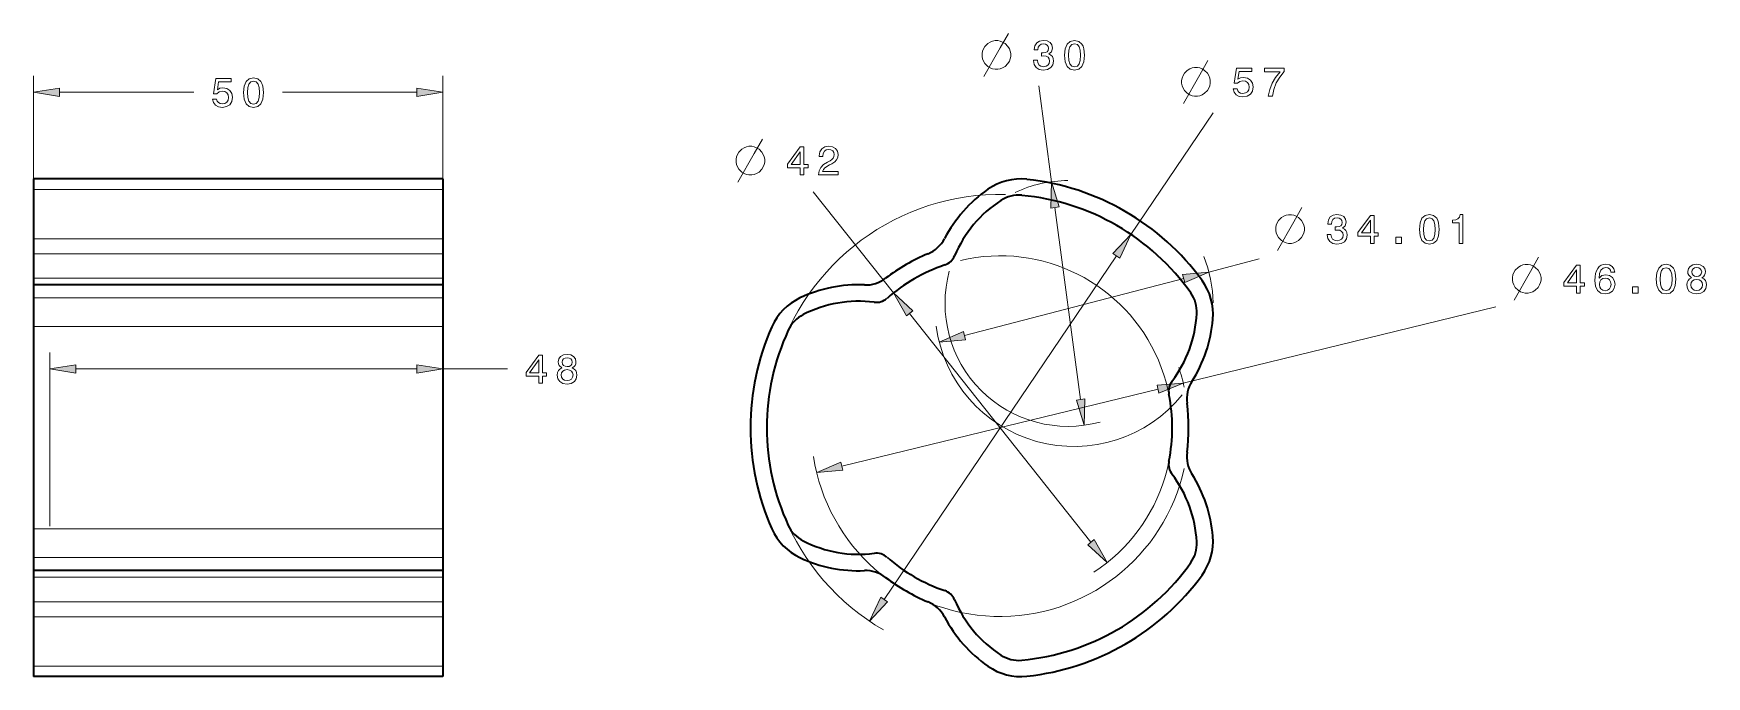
# Model space of a CAD drawing. Extents: x 71 to 275, y 83 to 162.
import ezdxf

# ---------------------------------------------------------------- set-up
doc = ezdxf.new("R2010")
doc.units = 0

msp = doc.modelspace()

# ---------------------------------------------------------------- linework, layer by layer
at = {"color": 3, "lineweight": 13}
for p, q in [((70.77, 129.14), (70.77, 156.76)), ((120.77, 129.14), (120.77, 156.76)), ((72.77, 101.8), (72.77, 122.98)), ((120.77, 101.8), (120.77, 122.98)), ((75.95, 120.98), (117.6, 120.98))]:
    msp.add_line(p, q, dxfattribs=at)
at = {"color": 7, "lineweight": 13, "ltscale": 0.294919}
msp.add_line((193.52, 155.53), (195.09, 143.83), dxfattribs=at)
at = {"color": 3, "lineweight": 13, "ltscale": 0.410174}
for p, q in [((73.95, 154.76), (90.35, 154.76)), ((101.19, 154.76), (117.6, 154.76))]:
    msp.add_line(p, q, dxfattribs=at)
at = {"color": 7, "lineweight": 13, "ltscale": 0.447821}
msp.add_line((204.79, 137.41), (214.82, 152.25), dxfattribs=at)
at = {"color": 7, "lineweight": 35, "ltscale": 0.031604}
for p, q in [((70.77, 144.17), (70.77, 142.9)), ((120.77, 144.17), (120.77, 142.9)), ((70.77, 84.69), (70.77, 83.42)), ((120.77, 84.69), (120.77, 83.42))]:
    msp.add_line(p, q, dxfattribs=at)
at = {"color": 7, "lineweight": 35}
for p, q in [((120.77, 144.17), (70.77, 144.17)), ((120.77, 131.24), (70.77, 131.24)), ((70.77, 126.14), (70.77, 101.45)), ((120.77, 126.14), (120.77, 101.45)), ((120.77, 96.35), (70.77, 96.35)), ((120.77, 83.42), (70.77, 83.42))]:
    msp.add_line(p, q, dxfattribs=at)
at = {"color": 7, "lineweight": 13}
for p, q in [((120.77, 142.9), (70.77, 142.9)), ((195.51, 140.69), (198.64, 117.25)), ((120.77, 136.88), (70.77, 136.88)), ((120.77, 135.05), (70.77, 135.05)), ((174.64, 92.81), (203.01, 134.78)), ((120.77, 132.05), (70.77, 132.05)), ((184.46, 125.04), (211.23, 132.01)), ((120.77, 129.65), (70.77, 129.65)), ((177.75, 127.76), (199.9, 99.83)), ((211.18, 119.25), (249.33, 128.56)), ((120.77, 126.14), (70.77, 126.14)), ((169.5, 109.09), (208.09, 118.5)), ((120.77, 101.45), (70.77, 101.45)), ((120.77, 97.94), (70.77, 97.94)), ((120.77, 95.54), (70.77, 95.54)), ((120.77, 92.54), (70.77, 92.54)), ((120.77, 90.71), (70.77, 90.71)), ((120.77, 84.69), (70.77, 84.69))]:
    msp.add_line(p, q, dxfattribs=at)
at = {"color": 7, "lineweight": 35, "ltscale": 0.150557}
for p, q in [((70.77, 142.9), (70.77, 136.88)), ((120.77, 142.9), (120.77, 136.88)), ((70.77, 90.71), (70.77, 84.69)), ((120.77, 90.71), (120.77, 84.69))]:
    msp.add_line(p, q, dxfattribs=at)
at = {"color": 7, "lineweight": 13, "ltscale": 0.394749}
msp.add_line((165.97, 142.62), (175.78, 130.25), dxfattribs=at)
at = {"color": 7, "lineweight": 35, "ltscale": 0.045845}
for p, q in [((70.77, 136.88), (70.77, 135.05)), ((120.77, 136.88), (120.77, 135.05)), ((70.77, 92.54), (70.77, 90.71)), ((120.77, 92.54), (120.77, 90.71))]:
    msp.add_line(p, q, dxfattribs=at)
at = {"color": 7, "lineweight": 35, "ltscale": 0.074829}
for p, q in [((70.77, 135.05), (70.77, 132.05)), ((120.77, 135.05), (120.77, 132.05)), ((70.77, 95.54), (70.77, 92.54)), ((120.77, 95.54), (120.77, 92.54))]:
    msp.add_line(p, q, dxfattribs=at)
at = {"color": 7, "lineweight": 13, "ltscale": 0.158333}
msp.add_line((214.3, 132.81), (220.43, 134.4), dxfattribs=at)
at = {"color": 7, "lineweight": 35, "ltscale": 0.020639}
msp.add_line((70.77, 132.05), (70.77, 131.23), dxfattribs=at)
at = {"color": 7, "lineweight": 35, "ltscale": 0.039912}
for p, q in [((70.77, 131.24), (70.77, 129.65)), ((120.77, 131.24), (120.77, 129.65))]:
    msp.add_line(p, q, dxfattribs=at)
at = {"color": 7, "lineweight": 35, "ltscale": 0.020224}
msp.add_line((120.77, 132.05), (120.77, 131.24), dxfattribs=at)
at = {"color": 7, "lineweight": 35, "ltscale": 0.087775}
for p, q in [((70.77, 129.65), (70.77, 126.14)), ((120.77, 129.65), (120.77, 126.14)), ((70.77, 101.45), (70.77, 97.94)), ((120.77, 101.45), (120.77, 97.94))]:
    msp.add_line(p, q, dxfattribs=at)
at = {"color": 3, "lineweight": 13, "ltscale": 0.197003}
msp.add_line((120.77, 120.98), (128.65, 120.98), dxfattribs=at)
at = {"color": 7, "lineweight": 35, "ltscale": 0.039911}
for p, q in [((70.77, 97.94), (70.77, 96.35)), ((120.77, 97.94), (120.77, 96.35))]:
    msp.add_line(p, q, dxfattribs=at)
at = {"color": 7, "lineweight": 35, "ltscale": 0.020247}
msp.add_line((70.77, 96.35), (70.77, 95.54), dxfattribs=at)
at = {"color": 7, "lineweight": 35, "ltscale": 0.020239}
msp.add_line((120.77, 96.35), (120.77, 95.54), dxfattribs=at)
at = {"color": 7, "lineweight": 13}
for points in [[(186.84, 156.68), (188.83, 160.18), (189.82, 161.93)], [(211.2, 153.4), (213.19, 156.9), (214.18, 158.65)], [(156.8, 143.78), (158.78, 147.28), (159.78, 149.03)], [(222.69, 135.43), (224.68, 138.93), (225.67, 140.68)], [(251.6, 129.36), (253.58, 132.86), (254.57, 134.61)]]:
    msp.add_lwpolyline(points, dxfattribs=at)
for points in [[(188.54, 161.06), (188.19, 161.06), (187.89, 161), (187.6, 160.88), (187.31, 160.71), (186.96, 160.36), (186.79, 160.07), (186.67, 159.78), (186.61, 159.48), (186.61, 159.13), (186.67, 158.84), (186.79, 158.55), (186.96, 158.26), (187.31, 157.91), (187.6, 157.73), (187.89, 157.62), (188.19, 157.56), (188.54, 157.56), (188.83, 157.62), (189.12, 157.73), (189.41, 157.91), (189.76, 158.26), (189.94, 158.55), (190.05, 158.84), (190.11, 159.13), (190.11, 159.48), (190.05, 159.78), (189.94, 160.07), (189.76, 160.36), (189.41, 160.71), (189.12, 160.88), (188.83, 161)], [(192.9, 158.66), (192.9, 158.62), (192.98, 158.14), (193.22, 157.78), (193.59, 157.54), (194.08, 157.46), (194.61, 157.54), (195, 157.77), (195.25, 158.12), (195.34, 158.57), (195.3, 158.87), (195.19, 159.11), (195.01, 159.3), (194.77, 159.44), (195.1, 159.71), (195.21, 160.14), (195.14, 160.53), (194.92, 160.83), (194.57, 161.02), (194.08, 161.08), (193.63, 161), (193.28, 160.78), (193.05, 160.43), (192.98, 159.96), (192.98, 159.92), (193.43, 159.92), (193.47, 160.25), (193.6, 160.48), (193.81, 160.62), (194.11, 160.67), (194.37, 160.63), (194.56, 160.52), (194.68, 160.35), (194.72, 160.12), (194.68, 159.87), (194.56, 159.71), (194.35, 159.61), (194.06, 159.58), (193.86, 159.58), (193.86, 159.18), (194.11, 159.19), (194.43, 159.15), (194.66, 159.03), (194.8, 158.83), (194.86, 158.57), (194.8, 158.28), (194.65, 158.06), (194.42, 157.93), (194.11, 157.88), (193.8, 157.93), (193.56, 158.08), (193.42, 158.33), (193.36, 158.66)], [(196.69, 159.27), (196.77, 158.48), (197, 157.91), (197.38, 157.57), (197.91, 157.46), (198.42, 157.57), (198.8, 157.91), (199.03, 158.48), (199.12, 159.27), (199.03, 160.06), (198.94, 160.37), (198.8, 160.63), (198.42, 160.97), (197.91, 161.08), (197.38, 160.97), (197, 160.62), (196.77, 160.06)], [(197.17, 159.27), (197.21, 159.88), (197.34, 160.32), (197.57, 160.58), (197.91, 160.67), (198.24, 160.58), (198.46, 160.32), (198.59, 159.88), (198.63, 159.27), (198.59, 158.65), (198.46, 158.22), (198.24, 157.96), (197.91, 157.87), (197.57, 157.96), (197.34, 158.22), (197.21, 158.65)], [(212.9, 157.78), (212.55, 157.78), (212.25, 157.72), (211.96, 157.6), (211.67, 157.43), (211.32, 157.08), (211.15, 156.79), (211.03, 156.49), (210.97, 156.2), (210.97, 155.85), (211.03, 155.56), (211.15, 155.27), (211.32, 154.98), (211.67, 154.63), (211.96, 154.45), (212.25, 154.34), (212.55, 154.28), (212.9, 154.28), (213.19, 154.34), (213.48, 154.45), (213.77, 154.63), (214.12, 154.98), (214.3, 155.27), (214.41, 155.56), (214.47, 155.85), (214.47, 156.2), (214.41, 156.49), (214.3, 156.79), (214.12, 157.08), (213.77, 157.43), (213.48, 157.6), (213.19, 157.72)], [(217.28, 155.19), (217.39, 154.78), (217.64, 154.45), (218, 154.25), (218.46, 154.18), (218.97, 154.27), (219.37, 154.52), (219.62, 154.91), (219.72, 155.41), (219.63, 155.88), (219.39, 156.25), (219.01, 156.49), (218.52, 156.57), (218.15, 156.51), (217.85, 156.35), (217.99, 157.29), (219.53, 157.29), (219.53, 157.7), (217.66, 157.7), (217.38, 155.85), (217.78, 155.85), (218.07, 156.08), (218.45, 156.17), (218.77, 156.11), (219.02, 155.95), (219.17, 155.71), (219.23, 155.39), (219.17, 155.07), (219.01, 154.82), (218.77, 154.67), (218.45, 154.61), (218.18, 154.65), (217.97, 154.76), (217.82, 154.94), (217.75, 155.19)], [(221.56, 154.28), (222.07, 154.28), (222.24, 155.11), (222.53, 155.89), (222.95, 156.61), (223.49, 157.28), (223.49, 157.7), (221.08, 157.7), (221.08, 157.24), (223, 157.24), (222.45, 156.56), (222.03, 155.85), (221.74, 155.1)], [(158.49, 148.16), (158.14, 148.16), (157.85, 148.1), (157.56, 147.98), (157.27, 147.81), (156.92, 147.46), (156.74, 147.16), (156.63, 146.87), (156.57, 146.58), (156.57, 146.23), (156.63, 145.94), (156.74, 145.65), (156.92, 145.36), (157.27, 145.01), (157.56, 144.83), (157.85, 144.71), (158.14, 144.66), (158.49, 144.66), (158.78, 144.71), (159.08, 144.83), (159.37, 145.01), (159.72, 145.36), (159.89, 145.65), (160.01, 145.94), (160.07, 146.23), (160.07, 146.58), (160.01, 146.87), (159.89, 147.16), (159.72, 147.46), (159.37, 147.81), (159.08, 147.98), (158.78, 148.1)], [(164.4, 144.66), (164.86, 144.66), (164.86, 145.52), (165.36, 145.52), (165.36, 145.93), (164.86, 145.93), (164.86, 148.08), (164.4, 148.08), (162.86, 145.97), (162.86, 145.52), (164.4, 145.52)], [(163.29, 145.93), (164.4, 147.5), (164.4, 145.93)], [(166.63, 144.66), (169.04, 144.66), (169.04, 145.09), (167.13, 145.09), (167.24, 145.33), (167.42, 145.52), (167.98, 145.88), (168.28, 146.03), (168.61, 146.25), (168.85, 146.5), (168.99, 146.8), (169.04, 147.14), (168.95, 147.56), (168.71, 147.89), (168.35, 148.11), (167.88, 148.18), (167.4, 148.1), (167.03, 147.86), (166.79, 147.48), (166.71, 146.98), (166.71, 146.91), (167.17, 146.91), (167.17, 146.95), (167.22, 147.29), (167.35, 147.55), (167.57, 147.71), (167.86, 147.76), (168.15, 147.71), (168.37, 147.59), (168.51, 147.39), (168.56, 147.14), (168.52, 146.91), (168.43, 146.71), (168.26, 146.54), (168.04, 146.39), (167.74, 146.23), (167.25, 145.92), (166.9, 145.58), (166.7, 145.18), (166.63, 144.67)], [(196.01, 140.75), (195.09, 143.83), (195.01, 140.62)], [(224.39, 139.81), (224.04, 139.81), (223.74, 139.75), (223.45, 139.63), (223.16, 139.46), (222.81, 139.11), (222.64, 138.82), (222.52, 138.52), (222.46, 138.23), (222.46, 137.88), (222.52, 137.59), (222.64, 137.3), (222.81, 137.01), (223.16, 136.66), (223.45, 136.48), (223.74, 136.37), (224.04, 136.31), (224.39, 136.31), (224.68, 136.37), (224.97, 136.48), (225.26, 136.66), (225.61, 137.01), (225.79, 137.3), (225.9, 137.59), (225.96, 137.88), (225.96, 138.23), (225.9, 138.52), (225.79, 138.82), (225.61, 139.11), (225.26, 139.46), (224.97, 139.63), (224.68, 139.75)], [(228.75, 137.41), (228.75, 137.37), (228.83, 136.89), (229.07, 136.52), (229.44, 136.29), (229.93, 136.21), (230.46, 136.29), (230.85, 136.51), (231.1, 136.87), (231.19, 137.32), (231.15, 137.62), (231.04, 137.86), (230.86, 138.05), (230.62, 138.18), (230.95, 138.46), (231.06, 138.89), (230.99, 139.28), (230.77, 139.58), (230.42, 139.77), (229.93, 139.83), (229.48, 139.75), (229.13, 139.53), (228.9, 139.18), (228.83, 138.71), (228.83, 138.67), (229.28, 138.67), (229.32, 138.99), (229.45, 139.23), (229.66, 139.37), (229.96, 139.42), (230.22, 139.38), (230.41, 139.27), (230.53, 139.1), (230.57, 138.87), (230.53, 138.62), (230.41, 138.46), (230.2, 138.35), (229.91, 138.32), (229.71, 138.33), (229.71, 137.93), (229.96, 137.94), (230.28, 137.9), (230.51, 137.77), (230.65, 137.58), (230.7, 137.32), (230.65, 137.03), (230.5, 136.81), (230.27, 136.68), (229.96, 136.63), (229.65, 136.68), (229.41, 136.83), (229.27, 137.07), (229.21, 137.41)], [(234.03, 136.31), (234.49, 136.31), (234.49, 137.17), (234.99, 137.17), (234.99, 137.58), (234.49, 137.58), (234.49, 139.73), (234.03, 139.73), (232.49, 137.62), (232.49, 137.17), (234.03, 137.17)], [(232.92, 137.58), (234.03, 139.15), (234.03, 137.58)], [(240.01, 138.02), (240.09, 137.22), (240.32, 136.66), (240.7, 136.32), (241.23, 136.21), (241.75, 136.32), (242.12, 136.66), (242.36, 137.22), (242.44, 138.02), (242.36, 138.8), (242.26, 139.12), (242.12, 139.37), (241.75, 139.72), (241.23, 139.83), (240.7, 139.72), (240.32, 139.37), (240.09, 138.8)], [(240.5, 138.02), (240.54, 138.63), (240.66, 139.07), (240.89, 139.32), (241.23, 139.41), (241.56, 139.32), (241.79, 139.07), (241.91, 138.63), (241.95, 138.02), (241.91, 137.4), (241.79, 136.96), (241.56, 136.71), (241.23, 136.62), (240.89, 136.71), (240.66, 136.96), (240.54, 137.4)], [(244.87, 136.31), (245.33, 136.31), (245.33, 139.83), (244.99, 139.83), (244.9, 139.52), (244.72, 139.32), (244.44, 139.2), (244.05, 139.16), (244.05, 138.8), (244.87, 138.8)], [(203.43, 134.49), (204.79, 137.41), (202.59, 135.06)], [(237.14, 136.31), (237.84, 136.31), (237.84, 137.06), (237.14, 137.06)], [(211.35, 131.52), (214.3, 132.81), (211.1, 132.49)], [(253.29, 133.73), (252.94, 133.73), (252.65, 133.68), (252.36, 133.56), (252.06, 133.38), (251.71, 133.03), (251.54, 132.74), (251.42, 132.45), (251.36, 132.16), (251.36, 131.81), (251.42, 131.52), (251.54, 131.23), (251.71, 130.93), (252.06, 130.58), (252.36, 130.41), (252.65, 130.29), (252.94, 130.23), (253.29, 130.23), (253.58, 130.29), (253.87, 130.41), (254.16, 130.58), (254.51, 130.93), (254.69, 131.23), (254.81, 131.52), (254.86, 131.81), (254.86, 132.16), (254.81, 132.45), (254.69, 132.74), (254.51, 133.03), (254.16, 133.38), (253.87, 133.56), (253.58, 133.68)], [(259.2, 130.23), (259.65, 130.23), (259.65, 131.1), (260.15, 131.1), (260.15, 131.51), (259.65, 131.51), (259.65, 133.66), (259.19, 133.66), (257.66, 131.55), (257.66, 131.1), (259.2, 131.1)], [(258.08, 131.51), (259.2, 133.07), (259.2, 131.51)], [(263.87, 132.79), (263.77, 133.2), (263.55, 133.5), (263.21, 133.69), (262.76, 133.76), (262.47, 133.72), (262.21, 133.63), (261.98, 133.47), (261.79, 133.25), (261.64, 132.97), (261.53, 132.64), (261.46, 132.24), (261.44, 131.79), (261.52, 131.07), (261.77, 130.55), (262.16, 130.24), (262.71, 130.13), (263.2, 130.22), (263.57, 130.46), (263.81, 130.83), (263.9, 131.31), (263.81, 131.79), (263.58, 132.16), (263.22, 132.39), (262.78, 132.47), (262.3, 132.37), (261.94, 132.08), (262.02, 132.64), (262.18, 133.03), (262.43, 133.27), (262.77, 133.35), (263.02, 133.31), (263.21, 133.21), (263.34, 133.03), (263.4, 132.79)], [(268.91, 131.94), (268.99, 131.15), (269.23, 130.59), (269.61, 130.24), (270.13, 130.13), (270.65, 130.24), (271.03, 130.59), (271.26, 131.15), (271.34, 131.94), (271.26, 132.73), (271.16, 133.04), (271.03, 133.3), (270.65, 133.64), (270.13, 133.76), (269.61, 133.64), (269.23, 133.3), (268.99, 132.73)], [(269.4, 131.94), (269.44, 132.55), (269.57, 132.99), (269.79, 133.25), (270.13, 133.34), (270.46, 133.25), (270.69, 132.99), (270.82, 132.55), (270.86, 131.94), (270.82, 131.33), (270.69, 130.89), (270.46, 130.63), (270.13, 130.55), (269.79, 130.63), (269.57, 130.89), (269.44, 131.33)], [(273.24, 132.12), (272.98, 131.98), (272.81, 131.78), (272.7, 131.54), (272.66, 131.24), (272.74, 130.79), (272.97, 130.44), (273.35, 130.22), (273.87, 130.13), (274.38, 130.22), (274.75, 130.44), (274.99, 130.79), (275.07, 131.24), (275.03, 131.54), (274.93, 131.78), (274.74, 131.98), (274.49, 132.12), (274.69, 132.24), (274.83, 132.41), (274.92, 132.61), (274.95, 132.86), (274.87, 133.22), (274.66, 133.5), (274.31, 133.69), (273.87, 133.76), (273.41, 133.69), (273.07, 133.5), (272.85, 133.22), (272.78, 132.86), (272.8, 132.61), (272.89, 132.41)], [(273.26, 132.82), (273.3, 133.04), (273.42, 133.21), (273.61, 133.32), (273.87, 133.36), (274.12, 133.32), (274.31, 133.21), (274.43, 133.04), (274.48, 132.82), (274.43, 132.59), (274.31, 132.41), (274.12, 132.3), (273.87, 132.26), (273.61, 132.3), (273.42, 132.41), (273.3, 132.59)], [(263.41, 131.3), (263.35, 130.99), (263.21, 130.74), (262.99, 130.58), (262.7, 130.53), (262.41, 130.58), (262.18, 130.74), (262.03, 130.98), (261.99, 131.3), (262.04, 131.61), (262.18, 131.85), (262.41, 132), (262.72, 132.06), (263, 132), (263.21, 131.85), (263.35, 131.62)], [(266.05, 130.23), (266.74, 130.23), (266.74, 130.99), (266.05, 130.99)], [(273.14, 131.25), (273.19, 131.52), (273.34, 131.72), (273.56, 131.85), (273.87, 131.89), (274.16, 131.85), (274.39, 131.72), (274.54, 131.52), (274.59, 131.25), (274.54, 130.96), (274.39, 130.74), (274.16, 130.6), (273.87, 130.56), (273.56, 130.6), (273.34, 130.74), (273.19, 130.96)], [(178.15, 128.08), (175.78, 130.25), (177.36, 127.45)], [(184.33, 125.53), (181.38, 124.24), (184.58, 124.55)], [(208.21, 118.01), (211.18, 119.25), (207.97, 118.99)], [(198.14, 117.18), (199.06, 114.1), (199.14, 117.31)], [(169.38, 109.58), (166.41, 108.34), (169.61, 108.6)], [(199.51, 99.51), (201.87, 97.34), (200.29, 100.14)], [(174.23, 93.1), (172.87, 90.18), (175.06, 92.53)]]:
    msp.add_lwpolyline(points, close=True, dxfattribs=at)
at = {"color": 3, "lineweight": 13}
for points in [[(92.65, 153.92), (92.76, 153.5), (93.01, 153.18), (93.37, 152.98), (93.84, 152.9), (94.35, 153), (94.75, 153.24), (95, 153.64), (95.09, 154.14), (95.01, 154.61), (94.77, 154.98), (94.39, 155.21), (93.9, 155.3), (93.52, 155.24), (93.23, 155.07), (93.37, 156.02), (94.9, 156.02), (94.9, 156.43), (93.03, 156.43), (92.75, 154.57), (93.16, 154.57), (93.45, 154.81), (93.82, 154.9), (94.15, 154.84), (94.39, 154.68), (94.55, 154.43), (94.6, 154.11), (94.55, 153.8), (94.39, 153.55), (94.14, 153.39), (93.82, 153.34), (93.56, 153.37), (93.35, 153.49), (93.2, 153.67), (93.12, 153.92)], [(96.42, 154.71), (96.5, 153.92), (96.74, 153.36), (97.11, 153.02), (97.64, 152.9), (98.16, 153.02), (98.54, 153.36), (98.77, 153.92), (98.85, 154.71), (98.77, 155.5), (98.67, 155.81), (98.54, 156.07), (98.16, 156.41), (97.64, 156.53), (97.11, 156.41), (96.74, 156.07), (96.5, 155.5)], [(96.91, 154.71), (96.95, 155.33), (97.07, 155.76), (97.3, 156.02), (97.64, 156.11), (97.97, 156.02), (98.2, 155.76), (98.33, 155.33), (98.37, 154.71), (98.33, 154.1), (98.2, 153.66), (97.97, 153.4), (97.64, 153.32), (97.3, 153.4), (97.07, 153.66), (96.95, 154.1)], [(73.95, 155.26), (70.77, 154.76), (73.95, 154.25)], [(117.6, 154.25), (120.77, 154.76), (117.6, 155.26)], [(132.48, 119.23), (132.93, 119.23), (132.93, 120.1), (133.43, 120.1), (133.43, 120.5), (132.93, 120.5), (132.93, 122.65), (132.47, 122.65), (130.94, 120.54), (130.94, 120.1), (132.48, 120.1)], [(135.31, 121.12), (135.05, 120.97), (134.88, 120.78), (134.77, 120.53), (134.73, 120.23), (134.81, 119.78), (135.04, 119.44), (135.42, 119.21), (135.94, 119.13), (136.45, 119.21), (136.83, 119.44), (137.06, 119.78), (137.14, 120.23), (137.1, 120.53), (137, 120.78), (136.81, 120.97), (136.56, 121.12), (136.76, 121.24), (136.91, 121.4), (136.99, 121.6), (137.02, 121.85), (136.94, 122.21), (136.73, 122.5), (136.39, 122.68), (135.94, 122.75), (135.48, 122.68), (135.14, 122.5), (134.92, 122.21), (134.85, 121.85), (134.87, 121.6), (134.96, 121.4)], [(75.95, 121.48), (72.77, 120.98), (75.95, 120.48)], [(117.6, 120.48), (120.77, 120.98), (117.6, 121.48)], [(131.36, 120.5), (132.48, 122.07), (132.48, 120.5)], [(135.22, 120.24), (135.26, 120.51), (135.41, 120.71), (135.63, 120.84), (135.94, 120.89), (136.24, 120.84), (136.46, 120.71), (136.61, 120.51), (136.66, 120.24), (136.61, 119.96), (136.46, 119.74), (136.24, 119.6), (135.94, 119.55), (135.63, 119.6), (135.41, 119.74), (135.26, 119.96)], [(135.33, 121.81), (135.37, 122.03), (135.49, 122.2), (135.68, 122.31), (135.94, 122.35), (136.19, 122.31), (136.38, 122.2), (136.5, 122.03), (136.55, 121.81), (136.5, 121.58), (136.38, 121.41), (136.19, 121.29), (135.94, 121.26), (135.68, 121.3), (135.49, 121.41), (135.37, 121.58)]]:
    msp.add_lwpolyline(points, close=True, dxfattribs=at)
at = {"color": 7, "lineweight": 35}
for centre, radius, start, end in [((191.34, 137.17), 7, 83.863, 124.9745), ((188.83, 113.79), 30.51, 36.1376, 83.8624), ((197.08, 128.97), 17.01, 124.9747, 152.2723), ((197.08, 128.97), 15, 123.0151, 157.1611), ((191.08, 138.19), 4, 84.7196, 123.0149), ((188.83, 113.79), 28.5, 35.2808, 84.7192), ((188.84, 113.77), 23.04, 112.5349, 127.4651), ((178.48, 138.74), 4, 292.5245, 332.2721), ((188.83, 113.79), 21, 108.8179, 131.182), ((181.41, 135.57), 2, 288.8184, 337.1607), ((171.56, 114.24), 17.01, 87.7277, 115.0253), ((172.4, 135.23), 4, 267.7279, 307.4755), ((207.81, 127.66), 7, 355.0255, 36.137), ((167.33, 123.3), 7, 115.0255, 156.137), ((171.56, 114.24), 15, 82.8389, 116.9848), ((173.68, 131.11), 2, 262.8393, 311.1816), ((208.83, 127.95), 4, 356.9851, 35.2804), ((166.57, 124.04), 4, 116.9851, 155.2804), ((197.84, 128.52), 15, 322.8389, 356.9848), ((197.84, 128.52), 17.01, 327.7277, 355.0253), ((188.83, 113.79), 30.51, 156.1376, 203.8624), ((188.83, 113.79), 28.5, 155.2808, 204.7192), ((211.39, 118.26), 2, 142.8393, 191.1816), ((215.6, 117.31), 4, 147.7279, 187.4755), ((188.83, 113.79), 21, 348.8179, 11.1821), ((188.79, 113.79), 23.04, 352.535, 7.465), ((215.6, 110.28), 4, 172.5245, 212.2721), ((211.39, 109.33), 2, 168.8184, 217.1607), ((197.84, 99.07), 15, 3.0152, 37.1611), ((197.84, 99.07), 17.01, 4.9747, 32.2723), ((167.33, 104.29), 7, 203.863, 244.9745), ((166.57, 103.55), 4, 204.7196, 243.0149), ((207.81, 99.93), 7, 323.863, 4.9745), ((171.56, 113.35), 15, 243.0152, 277.1611), ((173.68, 96.48), 2, 48.8184, 97.1607), ((208.83, 99.64), 4, 324.7196, 3.0149), ((171.56, 113.35), 17.01, 244.9747, 272.2723), ((172.4, 92.36), 4, 52.5245, 92.2721), ((188.83, 113.79), 21, 228.818, 251.1821), ((188.83, 113.8), 28.5, 275.2808, 324.7192), ((188.84, 113.82), 23.04, 232.535, 247.465), ((188.83, 113.8), 30.51, 276.1376, 323.8624), ((178.48, 88.85), 4, 27.7279, 67.4755), ((181.41, 92.02), 2, 22.8393, 71.1816), ((197.08, 98.62), 15, 202.8389, 236.9849), ((197.08, 98.62), 17.01, 207.7277, 235.0253), ((191.08, 89.4), 4, 236.9851, 275.2804), ((191.34, 90.42), 7, 235.0255, 276.137)]:
    msp.add_arc(centre, radius, start, end, dxfattribs=at)
at = {"color": 7, "lineweight": 13}
for centre, radius, start, end in [((197.08, 128.97), 15, 89.9782, 115.3759), ((188.83, 113.79), 28.5, 88.7402, 239.9616), ((197.08, 128.97), 15, 164.8003, 285.2569), ((188.83, 113.79), 21, 302.9504, 103.3612), ((197.84, 128.52), 17.01, 1.7637, 21.3262), ((197.84, 128.52), 17.01, 187.8492, 320.9893), ((188.79, 113.79), 23.04, 12.4388, 18.6805), ((188.79, 113.79), 23.04, 188.7327, 347.5612)]:
    msp.add_arc(centre, radius, start, end, dxfattribs=at)
at = {"color": 3, "lineweight": 13}
for points in [[(73.95, 155.26), (70.77, 154.76), (73.95, 155.26), (73.95, 154.25)], [(117.6, 154.25), (120.77, 154.76), (117.6, 154.25), (117.6, 155.26)], [(75.95, 121.48), (72.77, 120.98), (75.95, 121.48), (75.95, 120.48)], [(117.6, 120.48), (120.77, 120.98), (117.6, 120.48), (117.6, 121.48)]]:
    msp.add_solid(points, dxfattribs=at)
at = {"color": 7, "lineweight": 13}
for points in [[(196.01, 140.75), (195.09, 143.83), (196.01, 140.75), (195.01, 140.62)], [(203.43, 134.49), (204.79, 137.41), (203.43, 134.49), (202.59, 135.06)], [(211.35, 131.52), (214.3, 132.81), (211.35, 131.52), (211.1, 132.49)], [(178.15, 128.08), (175.78, 130.25), (178.15, 128.08), (177.36, 127.45)], [(184.33, 125.53), (181.38, 124.24), (184.33, 125.53), (184.58, 124.55)], [(208.21, 118.01), (211.18, 119.25), (208.21, 118.01), (207.97, 118.99)], [(198.14, 117.18), (199.06, 114.1), (198.14, 117.18), (199.14, 117.31)], [(169.38, 109.58), (166.41, 108.34), (169.38, 109.58), (169.61, 108.6)], [(199.51, 99.51), (201.87, 97.34), (199.51, 99.51), (200.29, 100.14)], [(174.23, 93.1), (172.87, 90.18), (174.23, 93.1), (175.06, 92.53)]]:
    msp.add_solid(points, dxfattribs=at)

doc.saveas('drawing.dxf')
